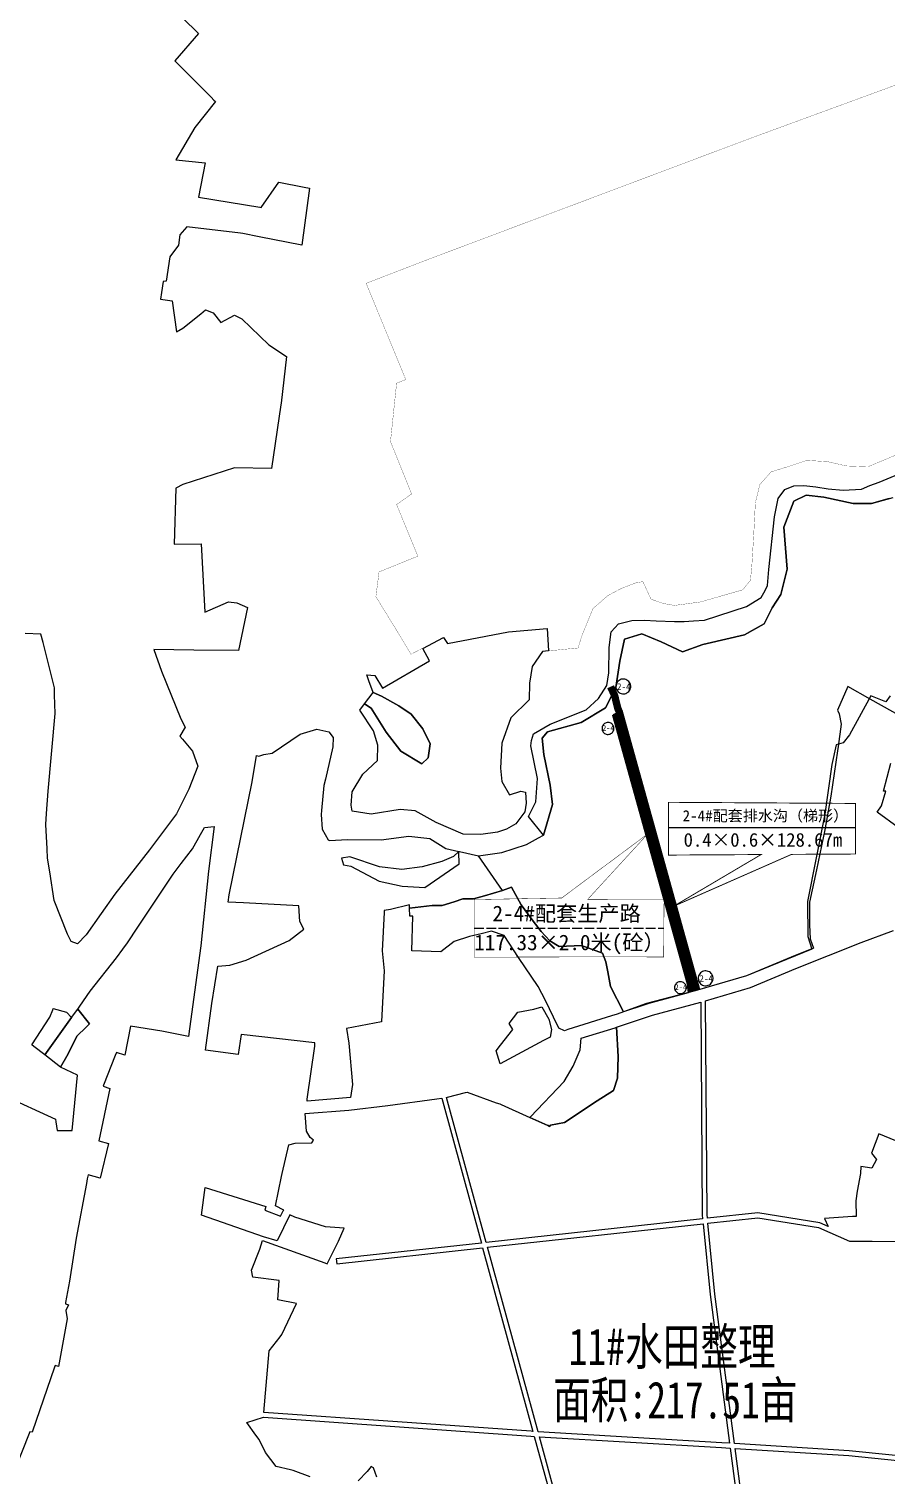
# Model space of a CAD drawing. Header units: millimetres. Extents: x 35444746 to 35449000, y 3482000 to 3488437.
# Drawn here: x 35445729 to 35446079, y 3483176 to 3483765 of the extents above; entities that cross this region are included whole.
import ezdxf
from ezdxf.enums import TextEntityAlignment as Align

# ---------------------------------------------------------------- set-up
doc = ezdxf.new("R2010")
doc.units = ezdxf.units.MM
doc.linetypes.add('X3', pattern=[5, 4, -1])
for name, color, linetype, true_color in [('0201.02格田整理', 7, 'X3', 0x99cc00), ('0203.02旱地整理', 9, 'Continuous', 0x808080), ('0204.01水田整理标注', 7, 'Continuous', 0xffffff), ('0204.02水田整理', 9, 'Continuous', 0x808080), ('0301.01生产道路工程标注', 6, 'X3', 0xff00ff), ('0301.02生产道路工程', 6, 'X3', 0xff00ff), ('0401.01渠道工程标注', 4, '732', 0x00ffff), ('0401.02渠道工程', 4, 'X3', 0x00ffff)]:
    doc.layers.add(name, color=color, linetype=linetype, true_color=true_color)
doc.styles.add('宋体', font='')
doc.styles.get('宋体').set_extended_font_data('SimSun')
doc.linetypes.add('732', pattern='A,9,-0.5,[162,AAA.SHX,S=1,R=0,X=0,Y=0],-0.5', length=10)

msp = doc.modelspace()

# ---------------------------------------------------------------- linework, layer by layer
at = {"layer": '0201.02格田整理', "color": 2, "linetype": 'ByBlock', "const_width": 0.1}
msp.add_lwpolyline([(35446084.987, 3483592.332), (35446071.154, 3483586.545), (35446062.281, 3483586.859), (35446054.642, 3483588.615), (35446046.13, 3483589.105), (35446038.221, 3483586.487), (35446031.567, 3483584.384), (35446027.028, 3483579.225), (35446025.226, 3483571.775), (35446024.567, 3483558.905), (35446023.813, 3483546.487), (35446023.231, 3483540.251), (35446020.05, 3483536.386), (35446002.797, 3483531.453), (35445992.259942, 3483530.036232), (35445987.811138, 3483530.830241), (35445982.726819, 3483532.577127), (35445979.385249, 3483539.716643), (35445976.845707, 3483539.363476), (35445970.761, 3483537.034), (35445965.141318, 3483534.069557), (35445959.058, 3483528.777), (35445956.094697, 3483521.550161), (35445954.607, 3483517.922), (35445952.945, 3483512.719), (35445940.891822, 3483511.532013), (35445940.340765, 3483520.585761), (35445940.340765, 3483520.585761), (35445927.857085, 3483519.52241), (35445924.659, 3483519.25), (35445899.761, 3483514.513), (35445898.072, 3483517.036), (35445884.859, 3483510.141), (35445878.775912, 3483520.305401), (35445870.577983, 3483533.610071), (35445871.875244, 3483543.694026), (35445887.672033, 3483550.112754), (35445879.021805, 3483571.124314), (35445885.134094, 3483575.444219), (35445876.527883, 3483596.804242), (35445879.024394, 3483620.560137), (35445882.750141, 3483622.04236), (35445866.612874, 3483661.235307), (35445866.612874, 3483661.235307), (35445866.612874, 3483661.235307), (35445892.099, 3483671.058), (35446024.888, 3483720.909), (35446096.105, 3483746.99)], dxfattribs=at)
at = {"layer": '0201.02格田整理', "color": 2, "linetype": 'ByBlock'}
msp.add_lwpolyline([(35446080.141815, 3483493.274144), (35446078.421414, 3483490.808254), (35446072.227306, 3483493.235388), (35446063.604147, 3483477.337627), (35446061.053617, 3483474.060988), (35446058.138749, 3483473.332846), (35446058.138749, 3483473.332846), (35446056.438406, 3483465.201939), (35446053.500152, 3483445.081419), (35446046.443553, 3483409.468247), (35446046.564999, 3483395.148115), (35446048.193926, 3483390.104988), (35446021.56, 3483379.16), (35446000.726821, 3483373.055514), (35445980.845887, 3483367.899), (35445971.486294, 3483364.470211), (35445966.258065, 3483374.862387), (35445965.09533, 3483380.882711), (35445964.355404, 3483384.896259), (35445962.875551, 3483388.381707), (35445954.313574, 3483391.550296), (35445945.299441, 3483391.164298), (35445941.494118, 3483393.382315), (35445937.900199, 3483397.290243), (35445934.7291, 3483401.40941), (35445929.761042, 3483408.169067), (35445925.912697, 3483415.267691), (35445922.155, 3483414.002), (35445912.419, 3483428.023), (35445921.930139, 3483429.458113), (35445931.987, 3483432.68), (35445936.824071, 3483435.331773), (35445938.942963, 3483436.493389), (35445942.535, 3483448.905), (35445941.572, 3483456.788), (35445939.045, 3483469.303), (35445938.359, 3483475.958), (35445940.497, 3483478.522), (35445954.225, 3483482.337), (35445964.107, 3483488.351), (35445968.393, 3483496.583), (35445968.393, 3483496.583), (35445969.94, 3483507.397), (35445971.923, 3483516.346), (35445971.923, 3483516.346), (35445978.936, 3483518.45), (35445978.936, 3483518.45), (35445978.936, 3483518.45), (35445986.867, 3483515.189038), (35445995.532, 3483511.149), (35445995.532, 3483511.149), (35446003.765828, 3483514.110914), (35446020.784, 3483518.039), (35446028.862, 3483522.529), (35446032.074, 3483529.073), (35446035.638, 3483534.552), (35446038.124, 3483544.788), (35446036.825, 3483561.869), (35446040.882, 3483572.515), (35446040.882, 3483572.515), (35446045.912, 3483574.945), (35446045.912, 3483574.945), (35446045.912, 3483574.945), (35446053.117, 3483574.155), (35446065.094, 3483571.566), (35446065.094, 3483571.566), (35446072.624, 3483571.539), (35446081.403, 3483573.988)], dxfattribs=at)
at = {"layer": '0203.02旱地整理', "color": 41}
msp.add_lwpolyline([(35446079.809, 3483573.543), (35446072.624, 3483571.539), (35446065.094, 3483571.566), (35446053.117, 3483574.155), (35446045.912, 3483574.945), (35446040.882, 3483572.515), (35446036.825, 3483561.869), (35446038.124, 3483544.788), (35446035.638, 3483534.552), (35446032.074, 3483529.073), (35446028.862, 3483522.529), (35446023.894, 3483519.767), (35446020.784, 3483518.039), (35446005.55, 3483514.567), (35446003.766, 3483514.111), (35445995.532, 3483511.149), (35445986.867, 3483515.189), (35445978.936, 3483518.45), (35445971.923, 3483516.346), (35445969.94, 3483507.397), (35445968.393, 3483496.583), (35445964.107, 3483488.351), (35445954.225, 3483482.337), (35445940.497, 3483478.522), (35445938.359, 3483475.958), (35445939.045, 3483469.303), (35445941.572, 3483456.788), (35445942.535, 3483448.905), (35445938.943, 3483436.493), (35445932.741, 3483444.109), (35445935.753, 3483450.046), (35445936.499, 3483459.557), (35445933.79, 3483472.816), (35445933.976, 3483475.038), (35445934.785, 3483477.703), (35445941.631, 3483481.66), (35445956.233, 3483487.476), (35445961.281, 3483492.142), (35445964.662, 3483497.445), (35445965.517, 3483502.556), (35445965.697, 3483512.856), (35445966.469, 3483519.31), (35445969.508, 3483522.593), (35445974.923, 3483523.972), (35445979.997, 3483524.043), (35445984.781, 3483523.734), (35445992.256, 3483523.529), (35445996.172, 3483523.515), (35446000, 3483523.748), (35446004.451, 3483524.019), (35446021.683, 3483529.601), (35446027.568, 3483533.317), (35446029.179, 3483536.069), (35446030.138, 3483538.173), (35446030.756, 3483544.637), (35446033.085, 3483566.095), (35446034.502, 3483573.539), (35446037.182, 3483577.277), (35446040.868, 3483578.799), (35446044.962, 3483578.873), (35446049.855, 3483578.411), (35446054.925, 3483577.503), (35446061.032, 3483577.003), (35446068.541, 3483577.365), (35446071.873, 3483578.899), (35446075.645, 3483580.246), (35446083.851, 3483583.584)], dxfattribs=at)
msp.add_lwpolyline([(35446079.809, 3483573.543), (35446072.624, 3483571.539), (35446065.094, 3483571.566), (35446053.117, 3483574.155), (35446045.912, 3483574.945), (35446040.882, 3483572.515), (35446036.825, 3483561.869), (35446038.124, 3483544.788), (35446035.638, 3483534.552), (35446032.074, 3483529.073), (35446028.862, 3483522.529), (35446023.894, 3483519.767), (35446020.784, 3483518.039), (35446005.55, 3483514.567), (35446003.766, 3483514.111), (35445995.532, 3483511.149), (35445986.867, 3483515.189), (35445978.936, 3483518.45), (35445971.923, 3483516.346), (35445969.94, 3483507.397), (35445968.393, 3483496.583), (35445964.107, 3483488.351), (35445954.225, 3483482.337), (35445940.497, 3483478.522), (35445938.359, 3483475.958), (35445939.045, 3483469.303), (35445941.572, 3483456.788), (35445942.535, 3483448.905), (35445938.943, 3483436.493), (35445932.741, 3483444.109), (35445935.753, 3483450.046), (35445936.499, 3483459.557), (35445933.79, 3483472.816), (35445933.976, 3483475.038), (35445934.785, 3483477.703), (35445941.631, 3483481.66), (35445956.233, 3483487.476), (35445961.281, 3483492.142), (35445964.662, 3483497.445), (35445965.517, 3483502.556), (35445965.697, 3483512.856), (35445966.469, 3483519.31), (35445969.508, 3483522.593), (35445974.923, 3483523.972), (35445979.997, 3483524.043), (35445984.781, 3483523.734), (35445992.256, 3483523.529), (35445996.172, 3483523.515), (35446000, 3483523.748), (35446004.451, 3483524.019), (35446021.683, 3483529.601), (35446027.568, 3483533.317), (35446029.179, 3483536.069), (35446030.138, 3483538.173), (35446030.756, 3483544.637), (35446033.085, 3483566.095), (35446034.502, 3483573.539), (35446037.182, 3483577.277), (35446040.868, 3483578.799), (35446044.962, 3483578.873), (35446049.855, 3483578.411), (35446054.925, 3483577.503), (35446061.032, 3483577.003), (35446068.541, 3483577.365), (35446071.873, 3483578.899), (35446075.645, 3483580.246), (35446083.851, 3483583.584)], dxfattribs=at)
for points in [[(35445889.68, 3483512.551), (35445898.072, 3483517.036), (35445899.761, 3483514.513), (35445924.659, 3483519.25), (35445940.341, 3483520.586), (35445940.892, 3483511.532), (35445938.417, 3483511.266), (35445934.308, 3483505.148), (35445933.221, 3483498.334), (35445933.037, 3483491.613), (35445925.557, 3483484.284), (35445921.878, 3483473.921), (35445921.362, 3483463.818), (35445921.889, 3483458.393), (35445924.971, 3483452.849), (35445929.707, 3483454.356), (35445931.572, 3483453.981), (35445931.888, 3483449.572), (35445931.253, 3483446.02), (35445927.605, 3483441.157), (35445923.786, 3483438.873), (35445920.137, 3483437.641), (35445913.387, 3483436.7), (35445906.205, 3483436.928), (35445895.104, 3483441.593), (35445886.582, 3483446.337), (35445880.441, 3483446.968), (35445868.696, 3483445.054), (35445860.891, 3483446.231), (35445860.455, 3483448.725), (35445860.92, 3483454.153), (35445865.307, 3483461.258), (35445871.202, 3483466.933), (35445871.313, 3483473.075), (35445869.554, 3483478.955), (35445864.015, 3483487.371), (35445865.973806, 3483489.942746), (35445868.61, 3483488.188), (35445874.818, 3483478.412), (35445880.714, 3483470.699), (35445889.324, 3483465.465), (35445891.825, 3483467.97), (35445892.714, 3483473.621), (35445889.746, 3483479.78), (35445884.953, 3483485.825), (35445879.943, 3483489.12), (35445872.854, 3483493.125), (35445869.502, 3483494.574), (35445867.64, 3483499.3), (35445866.885, 3483501.829), (35445870.106, 3483501.524), (35445873.25, 3483496.356), (35445892.436, 3483507.543)], [(35445889.68, 3483512.551), (35445898.072, 3483517.036), (35445899.761, 3483514.513), (35445924.659, 3483519.25), (35445940.341, 3483520.586), (35445940.892, 3483511.532), (35445938.417, 3483511.266), (35445934.308, 3483505.148), (35445933.221, 3483498.334), (35445933.037, 3483491.613), (35445925.557, 3483484.284), (35445921.878, 3483473.921), (35445921.362, 3483463.818), (35445921.889, 3483458.393), (35445924.971, 3483452.849), (35445929.707, 3483454.356), (35445931.572, 3483453.981), (35445931.888, 3483449.572), (35445931.253, 3483446.02), (35445927.605, 3483441.157), (35445923.786, 3483438.873), (35445920.137, 3483437.641), (35445913.387, 3483436.7), (35445906.205, 3483436.928), (35445895.104, 3483441.593), (35445886.582, 3483446.337), (35445880.441, 3483446.968), (35445868.696, 3483445.054), (35445860.891, 3483446.231), (35445860.455, 3483448.725), (35445860.92, 3483454.153), (35445865.307, 3483461.258), (35445871.202, 3483466.933), (35445871.313, 3483473.075), (35445869.554, 3483478.955), (35445864.015, 3483487.371), (35445865.973806, 3483489.942746), (35445868.61, 3483488.188), (35445874.818, 3483478.412), (35445880.714, 3483470.699), (35445889.324, 3483465.465), (35445891.825, 3483467.97), (35445892.714, 3483473.621), (35445889.746, 3483479.78), (35445884.953, 3483485.825), (35445879.943, 3483489.12), (35445872.854, 3483493.125), (35445869.502, 3483494.574), (35445867.64, 3483499.3), (35445866.885, 3483501.829), (35445870.106, 3483501.524), (35445873.25, 3483496.356), (35445892.436, 3483507.543)], [(35445869.502, 3483494.574), (35445872.854, 3483493.125), (35445879.943, 3483489.12), (35445884.953, 3483485.825), (35445889.746, 3483479.78), (35445892.714, 3483473.621), (35445891.825, 3483467.97), (35445889.324, 3483465.465), (35445880.714, 3483470.699), (35445874.818, 3483478.412), (35445868.61, 3483488.188), (35445865.973806, 3483489.942746)], [(35445869.502, 3483494.574), (35445872.854, 3483493.125), (35445879.943, 3483489.12), (35445884.953, 3483485.825), (35445889.746, 3483479.78), (35445892.714, 3483473.621), (35445891.825, 3483467.97), (35445889.324, 3483465.465), (35445880.714, 3483470.699), (35445874.818, 3483478.412), (35445868.61, 3483488.188), (35445865.973806, 3483489.942746)], [(35445884.305, 3483406.797), (35445893.45, 3483407.799), (35445897.613, 3483407.899), (35445902.528, 3483409.302), (35445905.963, 3483410.551), (35445910.331, 3483410.6), (35445914.847, 3483411.791), (35445922.155, 3483414.002), (35445925.912697, 3483415.267691), (35445929.761042, 3483408.169067), (35445934.7291, 3483401.40941), (35445937.900199, 3483397.290243), (35445941.494118, 3483393.382315), (35445945.299441, 3483391.164298), (35445954.313574, 3483391.550296), (35445962.875551, 3483388.381707), (35445964.355404, 3483384.896259), (35445965.09533, 3483380.882711), (35445966.258065, 3483374.862387), (35445971.486157, 3483364.470483), (35445968.867, 3483363.602), (35445966.603, 3483362.851), (35445948.767, 3483357.327), (35445947.444, 3483356.737), (35445945.07, 3483357.876), (35445942.924, 3483362.309), (35445939.661, 3483369.126), (35445936.662, 3483374.808), (35445928.735, 3483386.647), (35445922.864, 3483395.67), (35445917.651, 3483397.352), (35445913.432, 3483396.274), (35445908.795, 3483395.188), (35445902.434, 3483393.141), (35445897.057, 3483388.945), (35445885.268, 3483389.306), (35445885.626, 3483403.481), (35445884.344, 3483403.545)], [(35445884.305, 3483406.797), (35445893.45, 3483407.799), (35445897.613, 3483407.899), (35445902.528, 3483409.302), (35445905.963, 3483410.551), (35445910.331, 3483410.6), (35445914.847, 3483411.791), (35445922.155, 3483414.002), (35445925.912697, 3483415.267691), (35445929.761042, 3483408.169067), (35445934.7291, 3483401.40941), (35445937.900199, 3483397.290243), (35445941.494118, 3483393.382315), (35445945.299441, 3483391.164298), (35445954.313574, 3483391.550296), (35445962.875551, 3483388.381707), (35445964.355404, 3483384.896259), (35445965.09533, 3483380.882711), (35445966.258065, 3483374.862387), (35445971.486157, 3483364.470483), (35445968.867, 3483363.602), (35445966.603, 3483362.851), (35445948.767, 3483357.327), (35445947.444, 3483356.737), (35445945.07, 3483357.876), (35445942.924, 3483362.309), (35445939.661, 3483369.126), (35445936.662, 3483374.808), (35445928.735, 3483386.647), (35445922.864, 3483395.67), (35445917.651, 3483397.352), (35445913.432, 3483396.274), (35445908.795, 3483395.188), (35445902.434, 3483393.141), (35445897.057, 3483388.945), (35445885.268, 3483389.306), (35445885.626, 3483403.481), (35445884.344, 3483403.545)], [(35445938.236, 3483366.538), (35445941.016, 3483361.52), (35445942.136, 3483357.293), (35445941.653, 3483354.152), (35445938.852, 3483352.902), (35445921.172, 3483343.412), (35445919.656, 3483348.612), (35445921.321, 3483350.945), (35445926.354, 3483357.311), (35445924.892, 3483359.809), (35445928.461, 3483364.43), (35445934.946, 3483365.581)], [(35445938.236, 3483366.538), (35445941.016, 3483361.52), (35445942.136, 3483357.293), (35445941.653, 3483354.152), (35445938.852, 3483352.902), (35445921.172, 3483343.412), (35445919.656, 3483348.612), (35445921.321, 3483350.945), (35445926.354, 3483357.311), (35445924.892, 3483359.809), (35445928.461, 3483364.43), (35445934.946, 3483365.581)], [(35445749.051, 3483365.679), (35445753.91, 3483359.607), (35445752.376, 3483358.166), (35445748.773, 3483354.782), (35445744.621, 3483346.472), (35445742.045, 3483342.002), (35445735.677, 3483346.985), (35445746.534, 3483362.16)], [(35445749.051, 3483365.679), (35445753.91, 3483359.607), (35445752.376, 3483358.166), (35445748.773, 3483354.782), (35445744.621, 3483346.472), (35445742.045, 3483342.002), (35445735.677, 3483346.985), (35445746.534, 3483362.16)], [(35445968.625, 3483358.254), (35445969.328, 3483346.389), (35445969.101, 3483337.575), (35445967.371, 3483332.474), (35445960.816, 3483328.271), (35445947.391, 3483319.508), (35445941.708, 3483318.422), (35445941.293, 3483317.803), (35445940.755, 3483318.239), (35445940.601, 3483318.21), (35445933.28, 3483321.507), (35445933.592, 3483321.83), (35445947.373, 3483336.097), (35445950.944, 3483342.411), (35445953.829, 3483348.999), (35445954.293, 3483353.804), (35445968.09, 3483358.077)], [(35445968.625, 3483358.254), (35445969.328, 3483346.389), (35445969.101, 3483337.575), (35445967.371, 3483332.474), (35445960.816, 3483328.271), (35445947.391, 3483319.508), (35445941.708, 3483318.422), (35445941.293, 3483317.803), (35445940.755, 3483318.239), (35445940.601, 3483318.21), (35445933.28, 3483321.507), (35445933.592, 3483321.83), (35445947.373, 3483336.097), (35445950.944, 3483342.411), (35445953.829, 3483348.999), (35445954.293, 3483353.804), (35445968.09, 3483358.077)]]:
    msp.add_lwpolyline(points, close=True, dxfattribs=at)
at = {"layer": '0204.02水田整理', "color": 51}
for points in [[(35445785.337, 3483775.475), (35445796.873, 3483764.272), (35445798.236, 3483762.948), (35445788.601, 3483751.794), (35445803.419, 3483737.022), (35445804.583, 3483735.841), (35445805.146, 3483735.269), (35445796.738, 3483724.639), (35445789.092, 3483711.523), (35445801.052, 3483710.322), (35445798.326, 3483696.256), (35445823.28, 3483692.258), (35445823.795, 3483692.175), (35445831.015, 3483702.397), (35445841.376, 3483700.389), (35445843.521, 3483699.974), (35445840.436, 3483676.826), (35445823.008, 3483680.195), (35445816.291, 3483681.494), (35445815.467, 3483681.595), (35445793.506, 3483684.3), (35445790.676, 3483680.913), (35445790.089, 3483676.739), (35445786.578, 3483672.079), (35445785.162, 3483662.115), (35445783.948, 3483662.037), (35445783.203, 3483657.432), (35445782.769, 3483654.843), (35445787.527, 3483654.036), (35445789.349, 3483641.419), (35445791.889, 3483642.92), (35445799.167, 3483648.786), (35445801.19, 3483650.407), (35445804.221, 3483649.18), (35445807.427, 3483645.308), (35445812.979, 3483648.276), (35445815.934, 3483646.745), (35445826.927, 3483636.152), (35445834.167, 3483631.372), (35445831.915, 3483612.471), (35445831.821, 3483611.683), (35445828.052, 3483585.768), (35445813.008, 3483586.019), (35445791.937, 3483579.32), (35445788.992, 3483577.807), (35445788.352, 3483555.038), (35445799.34, 3483555.164), (35445800.827, 3483527.25), (35445810.455, 3483531.473), (35445813.909, 3483531.146), (35445818.223, 3483529.255), (35445814.57, 3483511.672), (35445796.442, 3483511.774), (35445780.113, 3483512.034), (35445783.167, 3483503.321), (35445791.134, 3483483.907), (35445792.832, 3483480.45), (35445790.684, 3483476.831), (35445791.753, 3483475.535), (35445795.772, 3483470.681), (35445797.986, 3483464.577), (35445794.368, 3483455.162), (35445789.272, 3483445.161), (35445778.323, 3483430.478), (35445764.128, 3483412.385), (35445758.663, 3483404.606), (35445752.521, 3483395.862), (35445748.954, 3483392.182), (35445746.433, 3483393.24), (35445746.012, 3483393.961), (35445744.956, 3483396.216), (35445739.518, 3483409.827), (35445737.679, 3483421.568), (35445736.812, 3483427.106), (35445736.586, 3483430.955), (35445736.007, 3483440.851), (35445736.336, 3483445.367), (35445736.995, 3483454.406), (35445739.826, 3483486.069), (35445739.661, 3483493.628), (35445739.599, 3483496.476), (35445734.928, 3483515.001), (35445734.076, 3483518.366), (35445727.576, 3483518.669)], [(35446093.879, 3483479.62), (35446072.04, 3483491.822), (35446062.983, 3483497.079), (35446058.655, 3483487.4), (35446059.43, 3483485.855), (35446060.203, 3483481.688), (35446058.912, 3483472.635), (35446058.649, 3483470.793), (35446056.047, 3483452.329), (35446053.542, 3483438.688), (35446050.139, 3483422.39), (35446047.271, 3483409.166), (35446047.236, 3483399.99), (35446047.503, 3483394.291), (35446048.978, 3483390.406), (35446039.862, 3483386.794), (35446021.56, 3483379.16), (35446001.595, 3483373.292), (35446000.727116, 3483373.055228), (35446000.148772, 3483374.431945), (35445968.946451, 3483486.341612), (35445967.239195, 3483485.529697), (35445997.687655, 3483376.010798), (35445997.521308, 3483374.391208), (35445997.890196, 3483372.281275), (35445981.827, 3483367.899), (35445979.757, 3483367.213), (35445971.486157, 3483364.470483), (35445966.258065, 3483374.862387), (35445965.09533, 3483380.882711), (35445964.355404, 3483384.896259), (35445962.875551, 3483388.381707), (35445954.313574, 3483391.550296), (35445945.299441, 3483391.164298), (35445941.494118, 3483393.382315), (35445937.900199, 3483397.290243), (35445934.7291, 3483401.40941), (35445929.761042, 3483408.169067), (35445925.912697, 3483415.267691), (35445922.155, 3483414.002), (35445914.847, 3483411.791), (35445910.331, 3483410.6), (35445905.963, 3483410.551), (35445902.528, 3483409.302), (35445897.613, 3483407.899), (35445893.45, 3483407.799), (35445884.305, 3483406.797), (35445884.293, 3483407.748), (35445884.289, 3483408.099), (35445876.503, 3483406.163), (35445874.001, 3483405.794), (35445873.961, 3483405.029), (35445873.115, 3483389.342), (35445873.894, 3483381.209), (35445872.908, 3483360.579), (35445872.901, 3483360.427), (35445858.583, 3483357.795), (35445859.537, 3483351.753), (35445861.1, 3483334.933), (35445860.218, 3483329.58), (35445842.519, 3483328.145), (35445842.638, 3483328.995), (35445845.647, 3483350.499), (35445845.705, 3483351.895), (35445815.676, 3483355.242), (35445814.475, 3483347.159), (35445801.155, 3483348.982), (35445803.669, 3483367.915), (35445806.12, 3483383.074), (35445811.046, 3483383.577), (35445817.734, 3483385.503), (35445835.283, 3483393.541), (35445841.148, 3483398.142), (35445839.593, 3483401.32), (35445839.19, 3483407.695), (35445816.571, 3483408.892), (35445810.349, 3483409.222), (35445810.817, 3483412.116), (35445820.183, 3483458.158), (35445821.924, 3483468.922), (35445822.815, 3483468.611), (35445824.901, 3483469.344), (35445828.353, 3483469.912), (35445839.764, 3483477.57), (35445846.487, 3483479.695), (35445851.451, 3483478.524), (35445853.217, 3483476.299), (35445853.02, 3483472.503), (35445850.01, 3483459.297), (35445849.411, 3483456.672), (35445848.374, 3483446.496), (35445848.212, 3483444.911), (35445848.72, 3483438.951), (35445851.184, 3483434.528), (35445851.654, 3483434.29), (35445859.018, 3483434.781), (35445872.685, 3483434.644), (35445884.049, 3483436.023), (35445892.573, 3483435.117), (35445899.101, 3483431.065), (35445904.439, 3483429.845), (35445902.181, 3483427.83), (35445897.429, 3483425.74), (35445889.382, 3483423.587), (35445881.18, 3483422.534), (35445872.026, 3483423.536), (35445859.983, 3483427.699), (35445856.62, 3483427.092), (35445857.394, 3483424.426), (35445860.425, 3483423.895), (35445871.908, 3483417.76), (35445881.284, 3483415.701), (35445890.58, 3483415.146), (35445904.483, 3483424.792), (35445904.441, 3483429.59), (35445904.439, 3483429.845), (35445904.694, 3483429.787), (35445912.419, 3483428.023), (35445921.93, 3483429.458), (35445931.987, 3483432.68), (35445936.824, 3483435.332), (35445938.943, 3483436.493), (35445942.535, 3483448.905), (35445941.572, 3483456.788), (35445939.045, 3483469.303), (35445938.359, 3483475.958), (35445940.497, 3483478.522), (35445954.225, 3483482.337), (35445964.107, 3483488.351), (35445968.393, 3483496.583), (35445969.94, 3483507.397), (35445971.923, 3483516.346), (35445978.936, 3483518.45), (35445986.867, 3483515.189), (35445995.532, 3483511.149), (35446003.766, 3483514.111), (35446005.55, 3483514.567), (35446020.784, 3483518.039), (35446023.894, 3483519.767), (35446028.862, 3483522.529), (35446032.074, 3483529.073), (35446035.638, 3483534.552), (35446038.124, 3483544.788), (35446036.825, 3483561.869), (35446040.882, 3483572.515), (35446045.912, 3483574.945), (35446053.117, 3483574.155), (35446065.094, 3483571.566), (35446072.624, 3483571.539), (35446079.809, 3483573.543)], [(35446083.437, 3483439.645), (35446074.931, 3483445.826), (35446076.659, 3483448.362), (35446078.419, 3483454.332), (35446077.437, 3483454.332), (35446080.383, 3483465.749)], [(35445718.612, 3483330.581), (35445739.975, 3483320.827), (35445740.175, 3483319.661), (35445740.724, 3483316.23), (35445746.863, 3483316.216), (35445748.982, 3483338.721), (35445742.045, 3483342.002), (35445744.621, 3483346.472), (35445748.773, 3483354.782), (35445752.376, 3483358.166), (35445753.91, 3483359.607), (35445749.051, 3483365.679), (35445749.858, 3483366.807), (35445754.179, 3483372.939), (35445764.803, 3483386.546), (35445767.506, 3483390.094), (35445769.414, 3483392.598), (35445773.535, 3483398.966), (35445781.382, 3483410.841), (35445783.597, 3483414.122), (35445788.012, 3483420.661), (35445791.271, 3483424.953), (35445795.8, 3483430.919), (35445799.121, 3483436.762), (35445800.696, 3483439.659), (35445804.689, 3483439.997), (35445802.386, 3483421.782), (35445799.229, 3483391.458), (35445794.591, 3483357.549), (35445794.191, 3483354.485), (35445783.284, 3483356.614), (35445770.619, 3483358.695), (35445768.275, 3483346.882), (35445764.842, 3483348.013), (35445764.345, 3483346.752), (35445759.578, 3483334.669), (35445759.408, 3483334.237), (35445762.197, 3483333.313), (35445757.624, 3483311.996), (35445761.54, 3483310.906), (35445758.176, 3483296.787), (35445753.283, 3483298.147), (35445752.961, 3483296.498), (35445752.605, 3483294.676), (35445748.486, 3483272.387), (35445745.699, 3483254.82), (35445744.147, 3483246.087), (35445744.055, 3483245.571), (35445745.35, 3483245.131), (35445744.28, 3483242.943), (35445744.777, 3483239.543), (35445741.204, 3483220.049), (35445739.867, 3483220.471), (35445739.655, 3483219.855), (35445730.56, 3483193.401), (35445729.609, 3483193.489), (35445722.81, 3483176.415)], [(35446082.512, 3483312.026), (35446075.484, 3483314.818), (35446072.603, 3483306.925), (35446074.551, 3483304.386), (35446072.688, 3483300.918), (35446068.272, 3483301.468), (35446068.123, 3483298.752), (35446066.768, 3483291.428), (35446066.124, 3483287.592), (35446066.287, 3483281.208), (35446064.877, 3483281.112), (35446053.392, 3483280.294), (35446054.85935, 3483277.134758), (35446051.554908, 3483278.585346), (35446026.288, 3483282.693), (35446005.72902, 3483280.445719), (35446005.57846, 3483281.980211), (35446004.960405, 3483369.070714), (35446023.227, 3483374.439), (35446041.735, 3483382.159), (35446068.404, 3483392.757), (35446081.465, 3483397.704)], [(35446115.997769, 3483180.422134), (35446063.466912, 3483185.782161), (35446016.782438, 3483188.692354), (35446008.756255, 3483249.59238), (35446005.924328, 3483278.455154), (35446026.235242, 3483280.67532), (35446050.983427, 3483276.651995), (35446063.582499, 3483271.121241), (35446072.897698, 3483271.061083), (35446093.396042, 3483270.822906)], [(35445843.822, 3483175.21), (35445836.9, 3483177.698), (35445835.82, 3483177.96), (35445829.967, 3483179.384), (35445825.528, 3483185.016), (35445822.971, 3483190.337), (35445821.66, 3483192.147), (35445817.938, 3483197.287), (35445824.775275, 3483199.416261), (35445933.774322, 3483191.698783), (35445935.12697, 3483191.617324), (35445949.155293, 3483140.395505)], [(35445951.44338, 3483139.612529), (35445937.235396, 3483191.49035), (35446011.401121, 3483187.023929), (35446015.014718, 3483186.798667), (35446027.371333, 3483093.040747)], [(35445870.96, 3483175.071), (35445869.553, 3483178.767), (35445868.602, 3483179.344), (35445867.088, 3483177.351), (35445863.416, 3483173.488)]]:
    msp.add_lwpolyline(points, dxfattribs=at)
for points in [[(35446002.964517, 3483368.484152), (35446003.579155, 3483281.875251), (35446003.74074, 3483280.228382), (35445915.571861, 3483270.59073), (35445899.392612, 3483329.666257), (35445899.776, 3483329.718), (35445907.062, 3483331.665), (35445907.743, 3483331.847), (35445919.661, 3483327.472), (35445921.082, 3483327), (35445921.667, 3483326.736), (35445933.28, 3483321.507), (35445940.601, 3483318.21), (35445940.755, 3483318.239), (35445941.293, 3483317.803), (35445941.708, 3483318.422), (35445947.391, 3483319.508), (35445960.816, 3483328.271), (35445967.371, 3483332.474), (35445969.101, 3483337.575), (35445969.328, 3483346.389), (35445968.625, 3483358.254), (35445980.483, 3483362.186), (35445983.266, 3483363.109)], [(35445739.025, 3483365.861), (35445744.432, 3483364.42), (35445746.534, 3483362.16), (35445735.677, 3483346.985), (35445731.219, 3483350.474), (35445730.358, 3483351.148), (35445737.717, 3483362.356), (35445738.974, 3483365.355)], [(35445897.392877, 3483329.396368), (35445913.558484, 3483270.37065), (35445854.414259, 3483263.905654), (35445854.631583, 3483261.917496), (35445914.093479, 3483268.417217), (35445934.569027, 3483193.654548), (35445933.905065, 3483193.694533), (35445824.947112, 3483201.409102), (35445827.121, 3483226.465), (35445831.503, 3483232.137), (35445832.268, 3483233.126), (35445838.242, 3483245.798), (35445830.646, 3483247.272), (35445831.148, 3483255.152), (35445820.374, 3483256.452), (35445819.907, 3483259.295), (35445823.302, 3483267.845), (35445824.356, 3483271.462), (35445849.785, 3483262.255), (35445850.772, 3483261.898), (35445855.306, 3483271.092), (35445857.692, 3483276.486), (35445850.021, 3483276.955), (35445837.485, 3483280.932), (35445835.531, 3483281.886), (35445830.296, 3483271.312), (35445824.791, 3483272.956), (35445799.47, 3483281.762), (35445801.007, 3483293.03), (35445825.764, 3483285.304), (35445825.265, 3483283.69), (35445831.758, 3483281.274), (35445832.806, 3483283.53), (35445833.031, 3483283.81), (35445829.609, 3483285.46), (35445832.149, 3483297.465), (35445832.324, 3483298.675), (35445835.106, 3483310.332), (35445837.662, 3483311.08), (35445844.451, 3483311.238), (35445845.163, 3483312.239), (35445843.751, 3483313.311), (35445842.258, 3483315.875), (35445841.764, 3483323.103), (35445859.578, 3483324.463), (35445875.418, 3483326.431), (35445895.397, 3483329.127)], [(35445936.677453, 3483193.527574), (35445916.106855, 3483268.637297), (35446003.936049, 3483278.237818), (35446006.769059, 3483249.364006), (35446014.748433, 3483188.819148), (35446011.523452, 3483189.020186)], [(35446114.968509, 3483178.539434), (35446113.806, 3483176.413), (35446110.11, 3483163.898), (35446108.29, 3483155.427), (35446106.903, 3483153.04), (35446103.554, 3483147.279), (35446098.099, 3483137.499), (35446093.103, 3483130.485), (35446090.611, 3483124.784), (35446079.048, 3483109.76), (35446070.483, 3483096.46), (35446067.953, 3483087.92), (35446067.68, 3483084.683), (35446067.597, 3483080.235), (35446067.574, 3483078.996), (35446067.657, 3483072.439), (35446067.804, 3483064.799), (35446058.516, 3483059.808), (35446041.686, 3483050.987), (35446035.057869, 3483048.901933), (35446033.917965, 3483057.650865), (35446029.354673, 3483093.298386), (35446017.048723, 3483186.671872), (35446063.303556, 3483183.788462)]]:
    msp.add_lwpolyline(points, close=True, dxfattribs=at)
at = {"layer": '0301.01生产道路工程标注'}
msp.add_line((35445910.596608, 3483398.615975, 163.339687), (35445987.845074, 3483398.636002, 163.339687), dxfattribs=at)
at = {"layer": '0301.01生产道路工程标注', "linetype": 'Continuous'}
for points in [[(35445966.383972, 3483477.833659), (35445966.695858, 3483478.050357), (35445966.976463, 3483478.321545), (35445967.209932, 3483478.634233), (35445967.390219, 3483478.980323), (35445967.512655, 3483479.35085), (35445967.574069, 3483479.736221), (35445967.572869, 3483480.126452), (35445967.509088, 3483480.511437), (35445967.384376, 3483480.881206), (35445967.201964, 3483481.226181), (35445966.966577, 3483481.537427), (35445966.684311, 3483481.806885), (35445966.362476, 3483482.027574), (35445966.009406, 3483482.19378), (35445965.634248, 3483482.301197), (35445965.246718, 3483482.347043), (35445964.856852, 3483482.330131), (35445964.474747, 3483482.250899), (35445964.110301, 3483482.1114), (35445963.77295, 3483481.915246), (35445963.471434, 3483481.667517), (35445963.213561, 3483481.374629), (35445963.006009, 3483481.044169), (35445962.854156, 3483480.684694), (35445962.761932, 3483480.305515), (35445962.731727, 3483479.916453), (35445962.764323, 3483479.527583), (35445962.858876, 3483479.148979), (35445963.012938, 3483478.790445), (35445963.222516, 3483478.461267), (35445963.482186, 3483478.16997), (35445963.785219, 3483477.924099), (35445964.123769, 3483477.730023), (35445964.489066, 3483477.592766), (35445964.871651, 3483477.515885), (35445965.261614, 3483477.501371), (35445965.648855, 3483477.549599), (35445966.023346, 3483477.65932), (35445966.365953, 3483477.823182)], [(35445995.933721, 3483372.282949), (35445996.245607, 3483372.499647), (35445996.526211, 3483372.770835), (35445996.759681, 3483373.083522), (35445996.939968, 3483373.429612), (35445997.062404, 3483373.80014), (35445997.123817, 3483374.185511), (35445997.122617, 3483374.575742), (35445997.058836, 3483374.960727), (35445996.934125, 3483375.330496), (35445996.751713, 3483375.675471), (35445996.516326, 3483375.986717), (35445996.23406, 3483376.256175), (35445995.912224, 3483376.476864), (35445995.559155, 3483376.64307), (35445995.183997, 3483376.750486), (35445994.796467, 3483376.796333), (35445994.406601, 3483376.779421), (35445994.024496, 3483376.700189), (35445993.660049, 3483376.56069), (35445993.322699, 3483376.364536), (35445993.021183, 3483376.116807), (35445992.76331, 3483375.823919), (35445992.555758, 3483375.493459), (35445992.403904, 3483375.133984), (35445992.31168, 3483374.754805), (35445992.281475, 3483374.365743), (35445992.314072, 3483373.976873), (35445992.408625, 3483373.598269), (35445992.562686, 3483373.239735), (35445992.772265, 3483372.910557), (35445993.031934, 3483372.61926), (35445993.334968, 3483372.373389), (35445993.673517, 3483372.179313), (35445994.038815, 3483372.042056), (35445994.4214, 3483371.965175), (35445994.811363, 3483371.950661), (35445995.198604, 3483371.998889), (35445995.573094, 3483372.10861), (35445995.915702, 3483372.272472)]]:
    msp.add_lwpolyline(points, dxfattribs=at)
at = {"layer": '0301.01生产道路工程标注', "const_width": 0.18, "elevation": -2.853, "flags": 128}
msp.add_lwpolyline([(35445956.922707, 3483410.352769), (35445981.412667, 3483437.024095), (35445946.306888, 3483410.891583), (35445910.596608, 3483410.239914), (35445910.596608, 3483393.702182), (35445910.596608, 3483393.702182), (35445910.596608, 3483391.265641), (35445910.596608, 3483386.784539), (35445921.29859, 3483386.784539), (35445924.758248, 3483386.784539), (35445924.758248, 3483386.784539), (35445929.678658, 3483386.874464), (35445970.058724, 3483386.89291), (35445987.845074, 3483386.874342), (35445988.031063, 3483410.239914)], close=True, dxfattribs=at)
at = {"layer": '0301.02生产道路工程', "linetype": 'Continuous', "const_width": 3, "elevation": 567.729678, "flags": 128}
msp.add_lwpolyline([(35445999.630381, 3483372.756368), (35445968.202652, 3483485.797558)], dxfattribs=at)
at = {"layer": '0401.01渠道工程标注'}
msp.add_line((35445989.848977, 3483439.638557, 178.545525), (35446066.056993, 3483439.658314, 178.545525), dxfattribs=at)
at = {"layer": '0401.01渠道工程标注', "linetype": 'Continuous', "elevation": 80518.069}
for points in [[(35445972.931783, 3483494.429449), (35445973.32164, 3483494.70032), (35445973.672396, 3483495.039305), (35445973.964233, 3483495.430165), (35445974.189592, 3483495.862778), (35445974.342636, 3483496.325937), (35445974.419404, 3483496.80765), (35445974.417904, 3483497.295439), (35445974.338177, 3483497.77667), (35445974.182288, 3483498.238882), (35445973.954273, 3483498.6701), (35445973.66004, 3483499.059158), (35445973.307206, 3483499.39598), (35445972.904912, 3483499.671842), (35445972.463576, 3483499.879599), (35445971.994628, 3483500.01387), (35445971.510216, 3483500.071178), (35445971.022883, 3483500.050038), (35445970.545252, 3483499.950999), (35445970.089693, 3483499.776625), (35445969.668005, 3483499.531432), (35445969.29111, 3483499.22177), (35445968.968769, 3483498.855661), (35445968.70933, 3483498.442585), (35445968.519512, 3483497.993242), (35445968.404232, 3483497.519269), (35445968.366476, 3483497.03294), (35445968.407222, 3483496.546854), (35445968.525413, 3483496.073598), (35445968.71799, 3483495.625431), (35445968.979963, 3483495.213958), (35445969.30455, 3483494.849836), (35445969.683342, 3483494.542499), (35445970.106529, 3483494.299903), (35445970.563151, 3483494.128332), (35445971.041382, 3483494.032231), (35445971.528835, 3483494.014088), (35445972.012887, 3483494.074373), (35445972.481, 3483494.211525), (35445972.909259, 3483494.416352)], [(35446006.514229, 3483375.570425), (35446006.904086, 3483375.841296), (35446007.254842, 3483376.180281), (35446007.546679, 3483376.571141), (35446007.772038, 3483377.003753), (35446007.925082, 3483377.466913), (35446008.00185, 3483377.948626), (35446008.00035, 3483378.436415), (35446007.920623, 3483378.917646), (35446007.764734, 3483379.379858), (35446007.536719, 3483379.811076), (35446007.242486, 3483380.200134), (35446006.889652, 3483380.536956), (35446006.487358, 3483380.812818), (35446006.046022, 3483381.020575), (35446005.577074, 3483381.154846), (35446005.092662, 3483381.212154), (35446004.605329, 3483381.191014), (35446004.127698, 3483381.091974), (35446003.672139, 3483380.917601), (35446003.250451, 3483380.672407), (35446002.873556, 3483380.362746), (35446002.551215, 3483379.996637), (35446002.291776, 3483379.583561), (35446002.101958, 3483379.134218), (35446001.986678, 3483378.660245), (35446001.948922, 3483378.173916), (35446001.989668, 3483377.68783), (35446002.107859, 3483377.214574), (35446002.300436, 3483376.766407), (35446002.562409, 3483376.354934), (35446002.886996, 3483375.990812), (35446003.265788, 3483375.683474), (35446003.688975, 3483375.440879), (35446004.145597, 3483375.269308), (35446004.623828, 3483375.173207), (35446005.111281, 3483375.155064), (35446005.595333, 3483375.215349), (35446006.063446, 3483375.352501), (35446006.491705, 3483375.557328)]]:
    msp.add_lwpolyline(points, dxfattribs=at)
at = {"layer": '0401.01渠道工程标注', "linetype": 'Continuous', "const_width": 0.37679, "flags": 128}
msp.add_lwpolyline([(35446066.056993, 3483428.805273), (35446039.973421, 3483428.655407), (35445991.83563, 3483407.484662), (35446027.576693, 3483428.584181), (35445989.848977, 3483428.367413), (35445989.848977, 3483449.862428), (35446066.056993, 3483449.401845)], close=True, dxfattribs=at)
at = {"layer": '0401.02渠道工程', "linetype": 'Continuous', "const_width": 3, "elevation": 567.729678, "flags": 128}
msp.add_lwpolyline([(35445966.241161, 3483496.936981), (35445967.928951, 3483493.178889), (35445969.161921, 3483488.087773), (35445969.770031, 3483486.742335), (35446001.373037, 3483373.227142)], dxfattribs=at)

# ---------------------------------------------------------------- texts
at = {"layer": '0204.01水田整理标注', "color": 51, "style": '宋体', "width": 0.75}
for s, p in [('11#水田整理', (35445991.318849, 3483228.454894, -2182.379232)), ('面积:217.51亩', (35445992.614661, 3483206.776828, -2182.379232))]:
    msp.add_text(s, height=15, dxfattribs=at).set_placement(p, align=Align.MIDDLE)
at = {"layer": '0301.01生产道路工程标注', "color": 0, "style": '宋体'}
for s, height, p in [('2-4#配套生产路', 6.3354219, (35445918.097895, 3483401.437055, 394.569281)), ('117.33×2.0米(砼）', 6.33542188, (35445910.646228, 3483389.63204, 394.569281))]:
    msp.add_text(s, height=height, dxfattribs=at).set_placement(p)
at = {"layer": '0301.01生产道路工程标注', "char_height": 2.3, "width": 0.256, "attachment_point": 1, "style": '宋体'}
for insert in [(35445962.836682, 3483481.266803), (35445992.38643, 3483375.716093)]:
    msp.add_mtext('2-4', dxfattribs=dict(at, insert=insert))
at = {"layer": '0401.01渠道工程标注', "color": 0, "style": '宋体'}
for s, height, p in [('2-4#配套排水沟（梯形）', 4.5, (35445995.573007, 3483442.138739, 347.718782)), ('0.4×0.6×128.67m', 5.5878421, (35445995.98575, 3483431.784806, 347.718782))]:
    msp.add_text(s, height=height, dxfattribs=at).set_placement(p)
at = {"layer": '0401.01渠道工程标注', "char_height": 2.72, "width": 0.10915557, "attachment_point": 1, "style": '宋体'}
for insert in [(35445968.841427, 3483498.333969, 80518.069), (35446002.423873, 3483379.474945, 80518.069)]:
    msp.add_mtext('2-4', dxfattribs=dict(at, insert=insert))

doc.saveas('drawing.dxf')
